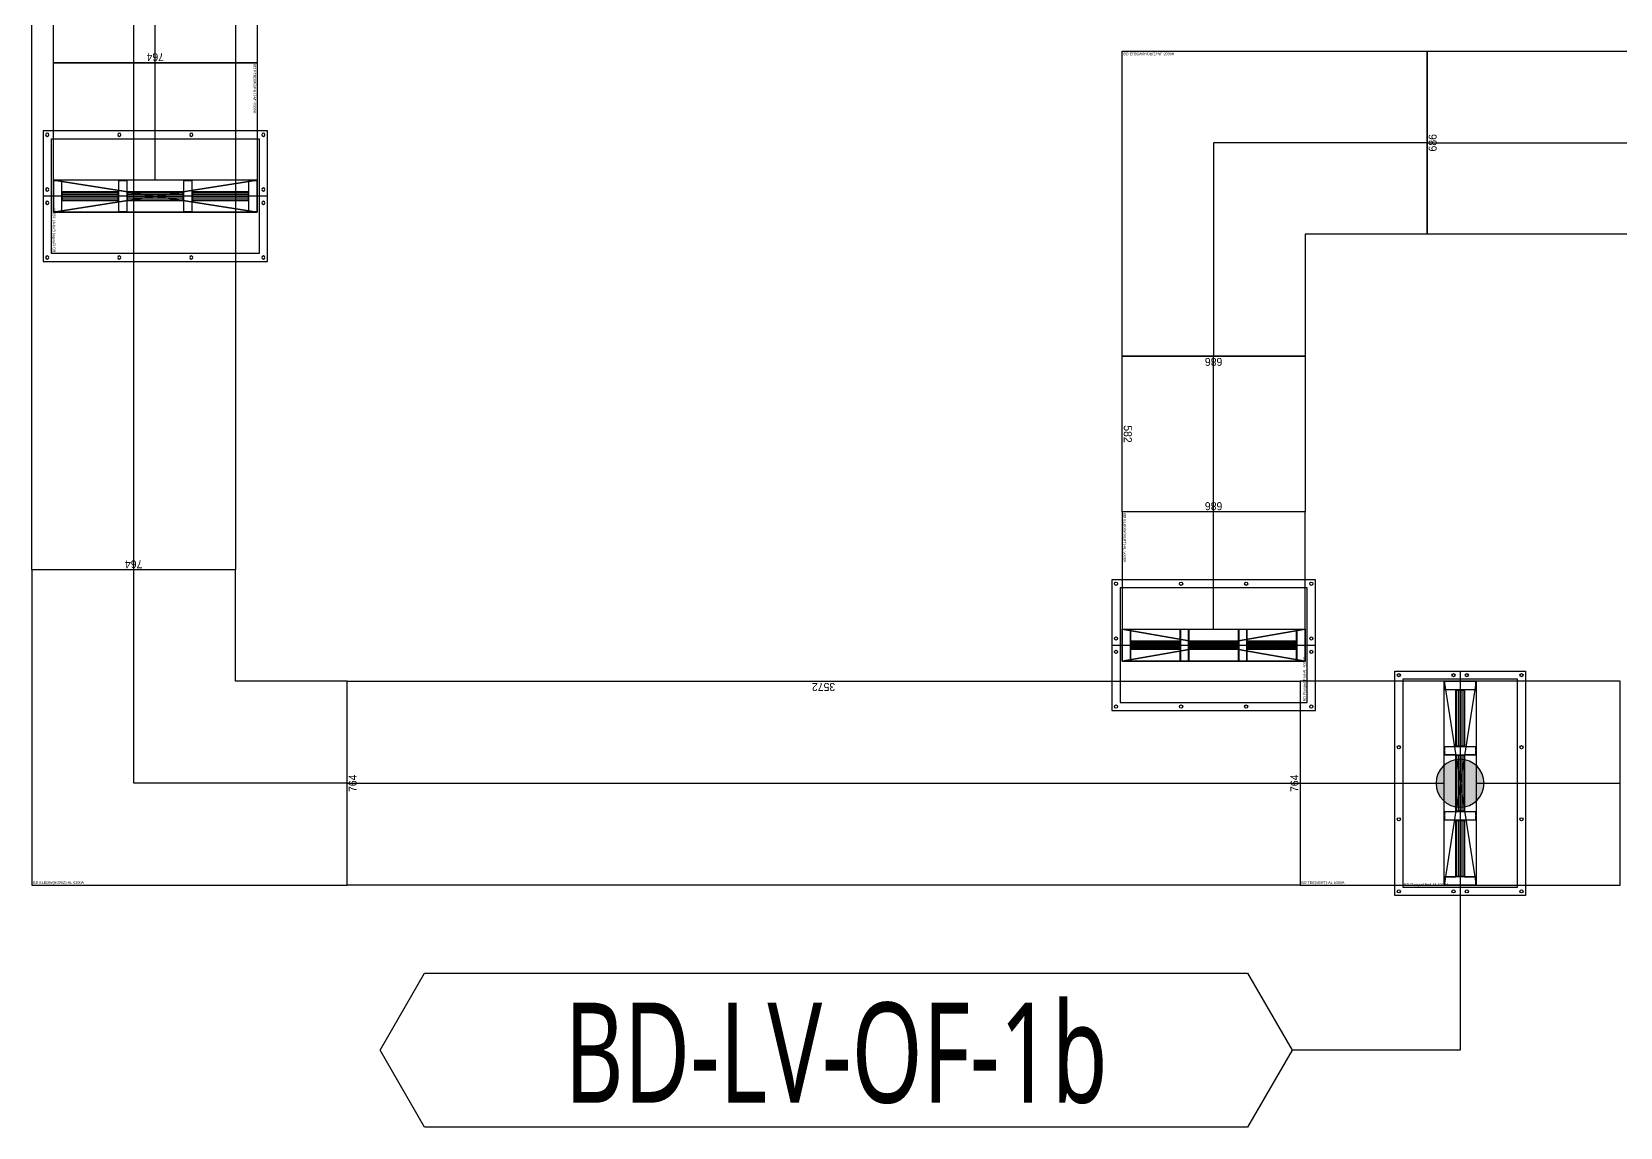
# Model space of a CAD drawing. Header units: millimetres. Extents: x 84228 to 374549, y -351975 to 847575.
# Drawn here: x 285742 to 291696, y -318539 to -314434 of the extents above; entities that cross this region are included whole.
import ezdxf
from ezdxf.enums import TextEntityAlignment as Align

# ---------------------------------------------------------------- set-up
doc = ezdxf.new("R2010")
doc.units = ezdxf.units.MM
doc.header["$LTSCALE"] = 150
doc.layers.get('Defpoints').update_dxf_attribs({"color": 150})
for name, color, linetype in [('-----27 Bus Duct_LV_380-220V', 200, 'Continuous'), ('-----27 Bus Duct_LV_380-220V_LOAD BANK', 7, 'Continuous'), ('-----27 Bus Duct_LV_380-220V_UT', 41, 'Continuous'), ('-----99 Cable Schedule', 2, 'Continuous')]:
    doc.layers.add(name, color=color, linetype=linetype)
doc.styles.add('DH', font='malgun.ttf')
doc.styles.add('ELEC', font='Dotum.ttf')
doc.styles.get("Standard").update_dxf_attribs({"font": 'Dotum.ttf'})
doc.dimstyles.new('전기통신참고용-치수', dxfattribs={"dimscale": 15, "dimtxt": 2, "dimasz": 0, "dimexe": 0, "dimexo": 0, "dimgap": 0.4, "dimtad": 4, "dimdec": 0, "dimzin": 0, "dimdsep": 46, "dimtxsty": 'Standard', "dimblk": 'NONE', "dimcen": 0, "dimse1": 1, "dimse2": 1, "dimsd1": 1, "dimsd2": 1, "dimclrd": 8, "dimclre": 8, "dimclrt": 8, "dimadec": 0, "dimazin": 0, "dimtfac": 1, "dimtdec": 0, "dimtix": 1, "dimtmove": 2, "dimatfit": 0, "dimldrblk": 'NONE', "dimfxl": 2, "dimtolj": 1, "dimtzin": 0, "dimarcsym": 0})

# ---------------------------------------------------------------- blocks, each defined once
blk = doc.blocks.new('*U5')
at = {"color": 0}
blk.add_line((0, 420.5), (0, -420.5), dxfattribs=at)
at = {"color": 1}
for p, q in [((60, 382), (-60, -382)), ((-60, 382), (60, -382))]:
    blk.add_line(p, q, dxfattribs=at)
at = {"color": 0}
for points in [[(245, -420.5), (-245, -420.5), (-245, 420.5), (245, 420.5)], [(-215, -389.5), (215, -389.5), (215, 389.5), (-215, 389.5)]]:
    blk.add_lwpolyline(points, close=True, dxfattribs=at)
at = {"color": 1}
blk.add_lwpolyline([(60, -382), (-60, -382), (-60, 382), (60, 382)], close=True, dxfattribs=at)
for points in [[(-60, 136, -0.4142136), (-58, 138), (-17.2, 138, 0.4142136), (-16.2, 139), (-16.2, 349, 0.4142136), (-17.2, 350), (-58, 350, -0.4142136), (-60, 352), (-60, 382, -0.4142136), (-59, 381), (-59, 352, 0.4142136), (-58, 351), (58, 351, 0.4142136), (59, 352), (59, 381, -0.4142136), (60, 382), (60, 352, -0.4142136), (58, 350), (17.2, 350, 0.4142136), (16.2, 349), (16.2, 139, 0.4142136), (17.2, 138), (58, 138, -0.4142136), (60, 136), (60, 124, -0.4142136), (59, 125), (59, 136, 0.4142136), (58, 137), (-58, 137, 0.4142136), (-59, 136), (-59, 125, -0.4142136), (-60, 124), (-60, 124), (-60, 124), (-60, 124)], [(-15.2, 139), (-15.2, 349, -0.4142136), (-14.2, 350), (14.2, 350, -0.4142136), (15.2, 349), (15.2, 139, -0.4142136), (14.2, 138), (-14.2, 138, -0.4142136)], [(-14.2, 140), (-14.2, 348, -0.4142136), (-13.2, 349), (-8.85, 349, -0.4142136), (-7.85, 348), (-7.85, 140, -0.4142136), (-8.85, 139), (-13.2, 139, -0.4142136)], [(-6.85, 140), (-6.85, 348, -0.4142136), (-5.85, 349), (-1.5, 349, -0.4142136), (-0.5, 348), (-0.5, 140, -0.4142136), (-1.5, 139), (-5.85, 139, -0.4142136)], [(0.5, 140), (0.5, 348, -0.4142136), (1.5, 349), (5.85, 349, -0.4142136), (6.85, 348), (6.85, 140, -0.4142136), (5.85, 139), (1.5, 139, -0.4142136)], [(7.85, 140), (7.85, 348, -0.4142136), (8.85, 349), (13.2, 349, -0.4142136), (14.2, 348), (14.2, 140, -0.4142136), (13.2, 139), (8.85, 139, -0.4142136)], [(-60, -108, -0.4142136), (-58, -106), (-17.2, -106, 0.4142136), (-16.2, -105), (-16.2, 105, 0.4142136), (-17.2, 106), (-58, 106, -0.4142136), (-60, 108), (-60, 122, -0.4142136), (-59, 121), (-59, 108, 0.4142136), (-58, 107), (58, 107, 0.4142136), (59, 108), (59, 121, -0.4142136), (60, 122), (60, 108, -0.4142136), (58, 106), (17.2, 106, 0.4142136), (16.2, 105), (16.2, -105, 0.4142136), (17.2, -106), (58, -106, -0.4142136), (60, -108), (60, -121, -0.4142136), (59, -120), (59, -108, 0.4142136), (58, -107), (-58, -107, 0.4142136), (-59, -108), (-59, -120, -0.4142136), (-60, -121), (-60, -121), (-60, -121), (-60, -121)], [(-15.2, -105), (-15.2, 105, -0.4142136), (-14.2, 106), (14.2, 106, -0.4142136), (15.2, 105), (15.2, -105, -0.4142136), (14.2, -106), (-14.2, -106, -0.4142136)], [(-14.2, -104), (-14.2, 104, -0.4142136), (-13.2, 105), (-8.85, 105, -0.4142136), (-7.85, 104), (-7.85, -104, -0.4142136), (-8.85, -105), (-13.2, -105, -0.4142136)], [(-6.85, -104), (-6.85, 104, -0.4142136), (-5.85, 105), (-1.5, 105, -0.4142136), (-0.5, 104), (-0.5, -104, -0.4142136), (-1.5, -105), (-5.85, -105, -0.4142136)], [(0.5, -104), (0.5, 104, -0.4142136), (1.5, 105), (5.85, 105, -0.4142136), (6.85, 104), (6.85, -104, -0.4142136), (5.85, -105), (1.5, -105, -0.4142136)], [(7.85, -104), (7.85, 104, -0.4142136), (8.85, 105), (13.2, 105, -0.4142136), (14.2, 104), (14.2, -104, -0.4142136), (13.2, -105), (8.85, -105, -0.4142136)], [(-60, -352, -0.4142136), (-58, -350), (-17.2, -350, 0.4142136), (-16.2, -349), (-16.2, -139, 0.4142136), (-17.2, -138), (-58, -138, -0.4142136), (-60, -136), (-60, -123, -0.4142136), (-59, -124), (-59, -136, 0.4142136), (-58, -137), (58, -137, 0.4142136), (59, -136), (59, -124, -0.4142136), (60, -123), (60, -136, -0.4142136), (58, -138), (17.2, -138, 0.4142136), (16.2, -139), (16.2, -349, 0.4142136), (17.2, -350), (58, -350, -0.4142136), (60, -352), (60, -382, -0.4142136), (59, -381), (59, -352, 0.4142136), (58, -351), (-58, -351, 0.4142136), (-59, -352), (-59, -381, -0.4142136), (-60, -382), (-60, -382), (-60, -382), (-60, -382)], [(-15.2, -349), (-15.2, -139, -0.4142136), (-14.2, -138), (14.2, -138, -0.4142136), (15.2, -139), (15.2, -349, -0.4142136), (14.2, -350), (-14.2, -350, -0.4142136)], [(-14.2, -348), (-14.2, -140, -0.4142136), (-13.2, -139), (-8.85, -139, -0.4142136), (-7.85, -140), (-7.85, -348, -0.4142136), (-8.85, -349), (-13.2, -349, -0.4142136)], [(-6.85, -348), (-6.85, -140, -0.4142136), (-5.85, -139), (-1.5, -139, -0.4142136), (-0.5, -140), (-0.5, -348, -0.4142136), (-1.5, -349), (-5.85, -349, -0.4142136)], [(0.5, -348), (0.5, -140, -0.4142136), (1.5, -139), (5.85, -139, -0.4142136), (6.85, -140), (6.85, -348, -0.4142136), (5.85, -349), (1.5, -349, -0.4142136)], [(7.85, -348), (7.85, -140, -0.4142136), (8.85, -139), (13.2, -139, -0.4142136), (14.2, -140), (14.2, -348, -0.4142136), (13.2, -349), (8.85, -349, -0.4142136)]]:
    blk.add_lwpolyline(points, format="xyb", close=True, dxfattribs=at)
at = {"color": 0}
for centre in [(-230, 405), (-25, 405), (25, 405), (230, 405), (-230, 135), (230, 135), (-230, -135), (230, -135), (-230, -405), (-25, -405), (25, -405), (230, -405)]:
    blk.add_circle(centre, 6, dxfattribs=at)
at = {"color": 0, "style": 'ELEC'}
blk.add_text('BD Flanged End-AL 6300A', height=10, dxfattribs=at).set_placement((-210, -379.5), align=Align.MIDDLE_LEFT)
blk = doc.blocks.new('*D482')
at = {"layer": 'Defpoints', "color": 0, "transparency": 16777216}
for p in [(0, 12840.2), (764, 12840.2), (764, 12840.2)]:
    blk.add_point(p, dxfattribs=at)
at = {"color": 0, "transparency": 16777216, "insert": (382, 12819.2), "char_height": 30, "attachment_point": 5}
blk.add_mtext('\\A1;{\\C0;764}', dxfattribs=at)
blk = doc.blocks.new('_None')
blk = doc.blocks.new('*D483')
at = {"layer": 'Defpoints', "color": 0, "transparency": 16777216}
for p in [(764, 12840.2), (764, 12840.2), (764, 9540.2)]:
    blk.add_point(p, dxfattribs=at)
at = {"color": 0, "transparency": 16777216, "insert": (743, 11190.2), "char_height": 30, "attachment_point": 5, "rotation": 90}
blk.add_mtext('\\A1;{\\C0;3300}', dxfattribs=at)
blk = doc.blocks.new('*D484')
at = {"layer": 'Defpoints', "color": 0, "transparency": 16777216}
for p in [(0, 9540.2), (764, 9540.2), (764, 9540.2)]:
    blk.add_point(p, dxfattribs=at)
at = {"color": 0, "transparency": 16777216, "insert": (382, 9561.3), "char_height": 30, "attachment_point": 5}
blk.add_mtext('\\A1;{\\C0;764}', dxfattribs=at)
blk = doc.blocks.new('*U7')
at = {"color": 1}
for p, q in [((340, 382), (220, -382)), ((220, 382), (340, -382))]:
    blk.add_line(p, q, dxfattribs=at)
at = {"color": 0}
blk.add_lwpolyline([(-220, -382), (220, -382), (220, 382), (-220, 382)], close=True, dxfattribs=at)
blk.add_lwpolyline([(220, -382), (340, -382), (340, 382), (220, 382)], dxfattribs=at)
at = {"color": 1}
for points in [[(220, 136, -0.4142136), (222, 138), (262.8, 138, 0.4142136), (263.8, 139), (263.8, 349, 0.4142136), (262.8, 350), (222, 350, -0.4142136), (220, 352), (220, 382, -0.4142136), (221, 381), (221, 352, 0.4142136), (222, 351), (338, 351, 0.4142136), (339, 352), (339, 381, -0.4142136), (340, 382), (340, 352, -0.4142136), (338, 350), (297.2, 350, 0.4142136), (296.2, 349), (296.2, 139, 0.4142136), (297.2, 138), (338, 138, -0.4142136), (340, 136), (340, 124, -0.4142136), (339, 125), (339, 136, 0.4142136), (338, 137), (222, 137, 0.4142136), (221, 136), (221, 125, -0.4142136), (220, 124), (220, 124), (220, 124), (220, 124)], [(264.8, 139), (264.8, 349, -0.4142136), (265.8, 350), (294.2, 350, -0.4142136), (295.2, 349), (295.2, 139, -0.4142136), (294.2, 138), (265.8, 138, -0.4142136)], [(265.8, 140), (265.8, 348, -0.4142136), (266.8, 349), (271.15, 349, -0.4142136), (272.15, 348), (272.15, 140, -0.4142136), (271.15, 139), (266.8, 139, -0.4142136)], [(273.15, 140), (273.15, 348, -0.4142136), (274.15, 349), (278.5, 349, -0.4142136), (279.5, 348), (279.5, 140, -0.4142136), (278.5, 139), (274.15, 139, -0.4142136)], [(280.5, 140), (280.5, 348, -0.4142136), (281.5, 349), (285.85, 349, -0.4142136), (286.85, 348), (286.85, 140, -0.4142136), (285.85, 139), (281.5, 139, -0.4142136)], [(287.85, 140), (287.85, 348, -0.4142136), (288.85, 349), (293.2, 349, -0.4142136), (294.2, 348), (294.2, 140, -0.4142136), (293.2, 139), (288.85, 139, -0.4142136)], [(220, -108, -0.4142136), (222, -106), (262.8, -106, 0.4142136), (263.8, -105), (263.8, 105, 0.4142136), (262.8, 106), (222, 106, -0.4142136), (220, 108), (220, 122, -0.4142136), (221, 121), (221, 108, 0.4142136), (222, 107), (338, 107, 0.4142136), (339, 108), (339, 121, -0.4142136), (340, 122), (340, 108, -0.4142136), (338, 106), (297.2, 106, 0.4142136), (296.2, 105), (296.2, -105, 0.4142136), (297.2, -106), (338, -106, -0.4142136), (340, -108), (340, -121, -0.4142136), (339, -120), (339, -108, 0.4142136), (338, -107), (222, -107, 0.4142136), (221, -108), (221, -120, -0.4142136), (220, -121), (220, -121), (220, -121), (220, -121)], [(264.8, -105), (264.8, 105, -0.4142136), (265.8, 106), (294.2, 106, -0.4142136), (295.2, 105), (295.2, -105, -0.4142136), (294.2, -106), (265.8, -106, -0.4142136)], [(265.8, -104), (265.8, 104, -0.4142136), (266.8, 105), (271.15, 105, -0.4142136), (272.15, 104), (272.15, -104, -0.4142136), (271.15, -105), (266.8, -105, -0.4142136)], [(273.15, -104), (273.15, 104, -0.4142136), (274.15, 105), (278.5, 105, -0.4142136), (279.5, 104), (279.5, -104, -0.4142136), (278.5, -105), (274.15, -105, -0.4142136)], [(280.5, -104), (280.5, 104, -0.4142136), (281.5, 105), (285.85, 105, -0.4142136), (286.85, 104), (286.85, -104, -0.4142136), (285.85, -105), (281.5, -105, -0.4142136)], [(287.85, -104), (287.85, 104, -0.4142136), (288.85, 105), (293.2, 105, -0.4142136), (294.2, 104), (294.2, -104, -0.4142136), (293.2, -105), (288.85, -105, -0.4142136)], [(220, -352, -0.4142136), (222, -350), (262.8, -350, 0.4142136), (263.8, -349), (263.8, -139, 0.4142136), (262.8, -138), (222, -138, -0.4142136), (220, -136), (220, -123, -0.4142136), (221, -124), (221, -136, 0.4142136), (222, -137), (338, -137, 0.4142136), (339, -136), (339, -124, -0.4142136), (340, -123), (340, -136, -0.4142136), (338, -138), (297.2, -138, 0.4142136), (296.2, -139), (296.2, -349, 0.4142136), (297.2, -350), (338, -350, -0.4142136), (340, -352), (340, -382, -0.4142136), (339, -381), (339, -352, 0.4142136), (338, -351), (222, -351, 0.4142136), (221, -352), (221, -381, -0.4142136), (220, -382), (220, -382), (220, -382), (220, -382)], [(264.8, -349), (264.8, -139, -0.4142136), (265.8, -138), (294.2, -138, -0.4142136), (295.2, -139), (295.2, -349, -0.4142136), (294.2, -350), (265.8, -350, -0.4142136)], [(265.8, -348), (265.8, -140, -0.4142136), (266.8, -139), (271.15, -139, -0.4142136), (272.15, -140), (272.15, -348, -0.4142136), (271.15, -349), (266.8, -349, -0.4142136)], [(273.15, -348), (273.15, -140, -0.4142136), (274.15, -139), (278.5, -139, -0.4142136), (279.5, -140), (279.5, -348, -0.4142136), (278.5, -349), (274.15, -349, -0.4142136)], [(280.5, -348), (280.5, -140, -0.4142136), (281.5, -139), (285.85, -139, -0.4142136), (286.85, -140), (286.85, -348, -0.4142136), (285.85, -349), (281.5, -349, -0.4142136)], [(287.85, -348), (287.85, -140, -0.4142136), (288.85, -139), (293.2, -139, -0.4142136), (294.2, -140), (294.2, -348, -0.4142136), (293.2, -349), (288.85, -349, -0.4142136)]]:
    blk.add_lwpolyline(points, format="xyb", close=True, dxfattribs=at)
blk.add_lwpolyline([(220, 0), (-220, 0)], dxfattribs=at)
at = {"color": 0, "style": 'ELEC'}
blk.add_text('BD ELBOW(VERT)-AL 6300A', height=10, dxfattribs=at).set_placement((-215, -372), align=Align.MIDDLE_LEFT)
blk = doc.blocks.new('*U79')
at = {"color": 0}
blk.add_line((0, 381.5), (0, -381.5), dxfattribs=at)
at = {"color": 1}
for p, q in [((60, 343), (-60, -343)), ((-60, 343), (60, -343))]:
    blk.add_line(p, q, dxfattribs=at)
at = {"color": 0}
for points in [[(-245, -381.5), (245, -381.5), (245, 381.5), (-245, 381.5)], [(-215, -350.5), (215, -350.5), (215, 350.5), (-215, 350.5)]]:
    blk.add_lwpolyline(points, close=True, dxfattribs=at)
at = {"color": 1}
blk.add_lwpolyline([(60, -343), (-60, -343), (-60, 343), (60, 343)], close=True, dxfattribs=at)
for points in [[(-60, 123, -0.4142136), (-58, 125), (-17.2, 125, 0.4142136), (-16.2, 126), (-16.2, 310, 0.4142136), (-17.2, 311), (-58, 311, -0.4142136), (-60, 313), (-60, 343, -0.4142136), (-59, 342), (-59, 313, 0.4142136), (-58, 312), (58, 312, 0.4142136), (59, 313), (59, 342, -0.4142136), (60, 343), (60, 313, -0.4142136), (58, 311), (17.2, 311, 0.4142136), (16.2, 310), (16.2, 126, 0.4142136), (17.2, 125), (58, 125, -0.4142136), (60, 123), (60, 111, -0.4142136), (59, 112), (59, 123, 0.4142136), (58, 124), (-58, 124, 0.4142136), (-59, 123), (-59, 112, -0.4142136), (-60, 111), (-60, 111), (-60, 111), (-60, 111)], [(-15.2, 126), (-15.2, 310, -0.4142136), (-14.2, 311), (14.2, 311, -0.4142136), (15.2, 310), (15.2, 126, -0.4142136), (14.2, 125), (-14.2, 125, -0.4142136)], [(-14.2, 127), (-14.2, 309, -0.4142136), (-13.2, 310), (-8.85, 310, -0.4142136), (-7.85, 309), (-7.85, 127, -0.4142136), (-8.85, 126), (-13.2, 126, -0.4142136)], [(-6.85, 127), (-6.85, 309, -0.4142136), (-5.85, 310), (-1.5, 310, -0.4142136), (-0.5, 309), (-0.5, 127, -0.4142136), (-1.5, 126), (-5.85, 126, -0.4142136)], [(0.5, 127), (0.5, 309, -0.4142136), (1.5, 310), (5.85, 310, -0.4142136), (6.85, 309), (6.85, 127, -0.4142136), (5.85, 126), (1.5, 126, -0.4142136)], [(7.85, 127), (7.85, 309, -0.4142136), (8.85, 310), (13.2, 310, -0.4142136), (14.2, 309), (14.2, 127, -0.4142136), (13.2, 126), (8.85, 126, -0.4142136)], [(-60, -95, -0.4142136), (-58, -93), (-17.2, -93, 0.4142136), (-16.2, -92), (-16.2, 92, 0.4142136), (-17.2, 93), (-58, 93, -0.4142136), (-60, 95), (-60, 109, -0.4142136), (-59, 108), (-59, 95, 0.4142136), (-58, 94), (58, 94, 0.4142136), (59, 95), (59, 108, -0.4142136), (60, 109), (60, 95, -0.4142136), (58, 93), (17.2, 93, 0.4142136), (16.2, 92), (16.2, -92, 0.4142136), (17.2, -93), (58, -93, -0.4142136), (60, -95), (60, -108, -0.4142136), (59, -107), (59, -95, 0.4142136), (58, -94), (-58, -94, 0.4142136), (-59, -95), (-59, -107, -0.4142136), (-60, -108), (-60, -108), (-60, -108), (-60, -108)], [(-15.2, -92), (-15.2, 92, -0.4142136), (-14.2, 93), (14.2, 93, -0.4142136), (15.2, 92), (15.2, -92, -0.4142136), (14.2, -93), (-14.2, -93, -0.4142136)], [(-14.2, -91), (-14.2, 91, -0.4142136), (-13.2, 92), (-8.85, 92, -0.4142136), (-7.85, 91), (-7.85, -91, -0.4142136), (-8.85, -92), (-13.2, -92, -0.4142136)], [(-6.85, -91), (-6.85, 91, -0.4142136), (-5.85, 92), (-1.5, 92, -0.4142136), (-0.5, 91), (-0.5, -91, -0.4142136), (-1.5, -92), (-5.85, -92, -0.4142136)], [(0.5, -91), (0.5, 91, -0.4142136), (1.5, 92), (5.85, 92, -0.4142136), (6.85, 91), (6.85, -91, -0.4142136), (5.85, -92), (1.5, -92, -0.4142136)], [(7.85, -91), (7.85, 91, -0.4142136), (8.85, 92), (13.2, 92, -0.4142136), (14.2, 91), (14.2, -91, -0.4142136), (13.2, -92), (8.85, -92, -0.4142136)], [(-60, -313, -0.4142136), (-58, -311), (-17.2, -311, 0.4142136), (-16.2, -310), (-16.2, -126, 0.4142136), (-17.2, -125), (-58, -125, -0.4142136), (-60, -123), (-60, -110, -0.4142136), (-59, -111), (-59, -123, 0.4142136), (-58, -124), (58, -124, 0.4142136), (59, -123), (59, -111, -0.4142136), (60, -110), (60, -123, -0.4142136), (58, -125), (17.2, -125, 0.4142136), (16.2, -126), (16.2, -310, 0.4142136), (17.2, -311), (58, -311, -0.4142136), (60, -313), (60, -343, -0.4142136), (59, -342), (59, -313, 0.4142136), (58, -312), (-58, -312, 0.4142136), (-59, -313), (-59, -342, -0.4142136), (-60, -343), (-60, -343), (-60, -343), (-60, -343)], [(-15.2, -310), (-15.2, -126, -0.4142136), (-14.2, -125), (14.2, -125, -0.4142136), (15.2, -126), (15.2, -310, -0.4142136), (14.2, -311), (-14.2, -311, -0.4142136)], [(-14.2, -309), (-14.2, -127, -0.4142136), (-13.2, -126), (-8.85, -126, -0.4142136), (-7.85, -127), (-7.85, -309, -0.4142136), (-8.85, -310), (-13.2, -310, -0.4142136)], [(-6.85, -309), (-6.85, -127, -0.4142136), (-5.85, -126), (-1.5, -126, -0.4142136), (-0.5, -127), (-0.5, -309, -0.4142136), (-1.5, -310), (-5.85, -310, -0.4142136)], [(0.5, -309), (0.5, -127, -0.4142136), (1.5, -126), (5.85, -126, -0.4142136), (6.85, -127), (6.85, -309, -0.4142136), (5.85, -310), (1.5, -310, -0.4142136)], [(7.85, -309), (7.85, -127, -0.4142136), (8.85, -126), (13.2, -126, -0.4142136), (14.2, -127), (14.2, -309, -0.4142136), (13.2, -310), (8.85, -310, -0.4142136)]]:
    blk.add_lwpolyline(points, format="xyb", close=True, dxfattribs=at)
at = {"color": 0}
for centre in [(-230, 366), (-25, 366), (25, 366), (230, 366), (-230, 122), (230, 122), (-230, -122), (230, -122), (-230, -366), (-25, -366), (25, -366), (230, -366)]:
    blk.add_circle(centre, 6, dxfattribs=at)
at = {"color": 0, "style": 'ELEC'}
blk.add_text('BD Flanged End-AL 5000A', height=10, dxfattribs=at).set_placement((-210, -340.5), align=Align.MIDDLE_LEFT)
blk = doc.blocks.new('*U69')
at = {"color": 1}
for p, q in [((340, 343), (220, -343)), ((220, 343), (340, -343))]:
    blk.add_line(p, q, dxfattribs=at)
at = {"color": 0}
blk.add_lwpolyline([(-220, -343), (220, -343), (220, 343), (-220, 343)], close=True, dxfattribs=at)
blk.add_lwpolyline([(220, -343), (340, -343), (340, 343), (220, 343)], dxfattribs=at)
at = {"color": 1}
for points in [[(220, 123, -0.4142136), (222, 125), (262.8, 125, 0.4142136), (263.8, 126), (263.8, 310, 0.4142136), (262.8, 311), (222, 311, -0.4142136), (220, 313), (220, 343, -0.4142136), (221, 342), (221, 313, 0.4142136), (222, 312), (338, 312, 0.4142136), (339, 313), (339, 342, -0.4142136), (340, 343), (340, 313, -0.4142136), (338, 311), (297.2, 311, 0.4142136), (296.2, 310), (296.2, 126, 0.4142136), (297.2, 125), (338, 125, -0.4142136), (340, 123), (340, 111, -0.4142136), (339, 112), (339, 123, 0.4142136), (338, 124), (222, 124, 0.4142136), (221, 123), (221, 112, -0.4142136), (220, 111), (220, 111), (220, 111), (220, 111)], [(264.8, 126), (264.8, 310, -0.4142136), (265.8, 311), (294.2, 311, -0.4142136), (295.2, 310), (295.2, 126, -0.4142136), (294.2, 125), (265.8, 125, -0.4142136)], [(265.8, 127), (265.8, 309, -0.4142136), (266.8, 310), (271.15, 310, -0.4142136), (272.15, 309), (272.15, 127, -0.4142136), (271.15, 126), (266.8, 126, -0.4142136)], [(273.15, 127), (273.15, 309, -0.4142136), (274.15, 310), (278.5, 310, -0.4142136), (279.5, 309), (279.5, 127, -0.4142136), (278.5, 126), (274.15, 126, -0.4142136)], [(280.5, 127), (280.5, 309, -0.4142136), (281.5, 310), (285.85, 310, -0.4142136), (286.85, 309), (286.85, 127, -0.4142136), (285.85, 126), (281.5, 126, -0.4142136)], [(287.85, 127), (287.85, 309, -0.4142136), (288.85, 310), (293.2, 310, -0.4142136), (294.2, 309), (294.2, 127, -0.4142136), (293.2, 126), (288.85, 126, -0.4142136)], [(220, -95, -0.4142136), (222, -93), (262.8, -93, 0.4142136), (263.8, -92), (263.8, 92, 0.4142136), (262.8, 93), (222, 93, -0.4142136), (220, 95), (220, 109, -0.4142136), (221, 108), (221, 95, 0.4142136), (222, 94), (338, 94, 0.4142136), (339, 95), (339, 108, -0.4142136), (340, 109), (340, 95, -0.4142136), (338, 93), (297.2, 93, 0.4142136), (296.2, 92), (296.2, -92, 0.4142136), (297.2, -93), (338, -93, -0.4142136), (340, -95), (340, -108, -0.4142136), (339, -107), (339, -95, 0.4142136), (338, -94), (222, -94, 0.4142136), (221, -95), (221, -107, -0.4142136), (220, -108), (220, -108), (220, -108), (220, -108)], [(264.8, -92), (264.8, 92, -0.4142136), (265.8, 93), (294.2, 93, -0.4142136), (295.2, 92), (295.2, -92, -0.4142136), (294.2, -93), (265.8, -93, -0.4142136)], [(265.8, -91), (265.8, 91, -0.4142136), (266.8, 92), (271.15, 92, -0.4142136), (272.15, 91), (272.15, -91, -0.4142136), (271.15, -92), (266.8, -92, -0.4142136)], [(273.15, -91), (273.15, 91, -0.4142136), (274.15, 92), (278.5, 92, -0.4142136), (279.5, 91), (279.5, -91, -0.4142136), (278.5, -92), (274.15, -92, -0.4142136)], [(280.5, -91), (280.5, 91, -0.4142136), (281.5, 92), (285.85, 92, -0.4142136), (286.85, 91), (286.85, -91, -0.4142136), (285.85, -92), (281.5, -92, -0.4142136)], [(287.85, -91), (287.85, 91, -0.4142136), (288.85, 92), (293.2, 92, -0.4142136), (294.2, 91), (294.2, -91, -0.4142136), (293.2, -92), (288.85, -92, -0.4142136)], [(220, -313, -0.4142136), (222, -311), (262.8, -311, 0.4142136), (263.8, -310), (263.8, -126, 0.4142136), (262.8, -125), (222, -125, -0.4142136), (220, -123), (220, -110, -0.4142136), (221, -111), (221, -123, 0.4142136), (222, -124), (338, -124, 0.4142136), (339, -123), (339, -111, -0.4142136), (340, -110), (340, -123, -0.4142136), (338, -125), (297.2, -125, 0.4142136), (296.2, -126), (296.2, -310, 0.4142136), (297.2, -311), (338, -311, -0.4142136), (340, -313), (340, -343, -0.4142136), (339, -342), (339, -313, 0.4142136), (338, -312), (222, -312, 0.4142136), (221, -313), (221, -342, -0.4142136), (220, -343), (220, -343), (220, -343), (220, -343)], [(264.8, -310), (264.8, -126, -0.4142136), (265.8, -125), (294.2, -125, -0.4142136), (295.2, -126), (295.2, -310, -0.4142136), (294.2, -311), (265.8, -311, -0.4142136)], [(265.8, -309), (265.8, -127, -0.4142136), (266.8, -126), (271.15, -126, -0.4142136), (272.15, -127), (272.15, -309, -0.4142136), (271.15, -310), (266.8, -310, -0.4142136)], [(273.15, -309), (273.15, -127, -0.4142136), (274.15, -126), (278.5, -126, -0.4142136), (279.5, -127), (279.5, -309, -0.4142136), (278.5, -310), (274.15, -310, -0.4142136)], [(280.5, -309), (280.5, -127, -0.4142136), (281.5, -126), (285.85, -126, -0.4142136), (286.85, -127), (286.85, -309, -0.4142136), (285.85, -310), (281.5, -310, -0.4142136)], [(287.85, -309), (287.85, -127, -0.4142136), (288.85, -126), (293.2, -126, -0.4142136), (294.2, -127), (294.2, -309, -0.4142136), (293.2, -310), (288.85, -310, -0.4142136)]]:
    blk.add_lwpolyline(points, format="xyb", close=True, dxfattribs=at)
blk.add_lwpolyline([(220, 0), (-220, 0)], dxfattribs=at)
at = {"color": 0, "style": 'ELEC'}
blk.add_text('BD ELBOW(VERT)-AL 5000A', height=10, dxfattribs=at).set_placement((-215, -333), align=Align.MIDDLE_LEFT)
blk = doc.blocks.new('*D526')
at = {"layer": 'Defpoints', "color": 0, "transparency": 16777216}
for p in [(0, 2274.2), (686, 2274.2), (686, 2274.2)]:
    blk.add_point(p, dxfattribs=at)
at = {"color": 0, "transparency": 16777216, "insert": (343, 2253.2), "char_height": 30, "attachment_point": 5}
blk.add_mtext('\\A1;{\\C0;686}', dxfattribs=at)
blk = doc.blocks.new('*D527')
at = {"layer": 'Defpoints', "color": 0, "transparency": 16777216}
for p in [(686, 2274.2), (686, 2274.2), (686, -2422.3)]:
    blk.add_point(p, dxfattribs=at)
at = {"color": 0, "transparency": 16777216, "insert": (665, -74), "char_height": 30, "attachment_point": 5, "rotation": 90}
blk.add_mtext('\\A1;{\\C0;4697}', dxfattribs=at)
blk = doc.blocks.new('*D528')
at = {"layer": 'Defpoints', "color": 0, "transparency": 16777216}
for p in [(0, -2422.3), (686, -2422.3), (686, -2422.3)]:
    blk.add_point(p, dxfattribs=at)
at = {"color": 0, "transparency": 16777216, "insert": (343, -2401.3), "char_height": 30, "attachment_point": 5}
blk.add_mtext('\\A1;{\\C0;686}', dxfattribs=at)
blk = doc.blocks.new('*U74')
at = {"color": 0}
blk.add_lwpolyline([(-343, -343), (800, -343), (800, 343), (343, 343), (343, 800), (-343, 800)], close=True, dxfattribs=at)
at = {"color": 1}
blk.add_lwpolyline([(800, 0), (0, 0), (0, 800)], dxfattribs=at)
at = {"color": 0, "style": 'ELEC'}
blk.add_text('BD ELBOW(HORIZ)-AL 5000A', height=10, dxfattribs=at).set_placement((-338, -333), align=Align.MIDDLE_LEFT)
blk = doc.blocks.new('*D530')
at = {"layer": 'Defpoints', "color": 0, "transparency": 16777216}
for p in [(0, -1839.8), (686, -1839.8), (686, -1839.8)]:
    blk.add_point(p, dxfattribs=at)
at = {"color": 0, "transparency": 16777216, "insert": (343, -1860.8), "char_height": 30, "attachment_point": 5}
blk.add_mtext('\\A1;{\\C0;686}', dxfattribs=at)
blk = doc.blocks.new('*D531')
at = {"layer": 'Defpoints', "color": 0, "transparency": 16777216}
for p in [(686, -1839.8), (686, -1839.8), (686, -2422.3)]:
    blk.add_point(p, dxfattribs=at)
at = {"color": 0, "transparency": 16777216, "insert": (665, -2131.1), "char_height": 30, "attachment_point": 5, "rotation": 90}
blk.add_mtext('\\A1;{\\C0;582}', dxfattribs=at)
blk = doc.blocks.new('*D532')
at = {"layer": 'Defpoints', "color": 0, "transparency": 16777216}
for p in [(0, -2422.3), (686, -2422.3), (686, -2422.3)]:
    blk.add_point(p, dxfattribs=at)
at = {"color": 0, "transparency": 16777216, "insert": (343, -2401.3), "char_height": 30, "attachment_point": 5}
blk.add_mtext('\\A1;{\\C0;686}', dxfattribs=at)
blk = doc.blocks.new('*D631')
at = {"layer": 'Defpoints', "color": 0, "transparency": 16777216}
for p in [(764, 26298.9), (764, 26298.9), (764, 2845)]:
    blk.add_point(p, dxfattribs=at)
at = {"color": 0, "transparency": 16777216, "insert": (743, 14572), "char_height": 30, "attachment_point": 5, "rotation": 90}
blk.add_mtext('\\A1;{\\C0;23454}', dxfattribs=at)
blk = doc.blocks.new('*U114')
at = {"color": 1}
for p, q in [((390, 382), (270, -382)), ((270, 382), (390, -382)), ((-270, 0), (270, 0)), ((390, 0), (930, 0))]:
    blk.add_line(p, q, dxfattribs=at)
at = {"color": 0}
for points in [[(-270, -382), (270, -382), (270, 382), (-270, 382)], [(390, -382), (930, -382), (930, 382), (390, 382)]]:
    blk.add_lwpolyline(points, close=True, dxfattribs=at)
for points in [[(390, 382), (270, 382)], [(270, -382), (390, -382)]]:
    blk.add_lwpolyline(points, dxfattribs=at)
at = {"color": 1}
for points in [[(270, 136, -0.4142136), (272, 138), (312.8, 138, 0.4142136), (313.8, 139), (313.8, 349, 0.4142136), (312.8, 350), (272, 350, -0.4142136), (270, 352), (270, 382, -0.4142136), (271, 381), (271, 352, 0.4142136), (272, 351), (388, 351, 0.4142136), (389, 352), (389, 381, -0.4142136), (390, 382), (390, 352, -0.4142136), (388, 350), (347.2, 350, 0.4142136), (346.2, 349), (346.2, 139, 0.4142136), (347.2, 138), (388, 138, -0.4142136), (390, 136), (390, 124, -0.4142136), (389, 125), (389, 136, 0.4142136), (388, 137), (272, 137, 0.4142136), (271, 136), (271, 125, -0.4142136), (270, 124), (270, 124), (270, 124), (270, 124)], [(314.8, 139), (314.8, 349, -0.4142136), (315.8, 350), (344.2, 350, -0.4142136), (345.2, 349), (345.2, 139, -0.4142136), (344.2, 138), (315.8, 138, -0.4142136)], [(315.8, 140), (315.8, 348, -0.4142136), (316.8, 349), (321.15, 349, -0.4142136), (322.15, 348), (322.15, 140, -0.4142136), (321.15, 139), (316.8, 139, -0.4142136)], [(323.15, 140), (323.15, 348, -0.4142136), (324.15, 349), (328.5, 349, -0.4142136), (329.5, 348), (329.5, 140, -0.4142136), (328.5, 139), (324.15, 139, -0.4142136)], [(330.5, 140), (330.5, 348, -0.4142136), (331.5, 349), (335.85, 349, -0.4142136), (336.85, 348), (336.85, 140, -0.4142136), (335.85, 139), (331.5, 139, -0.4142136)], [(337.85, 140), (337.85, 348, -0.4142136), (338.85, 349), (343.2, 349, -0.4142136), (344.2, 348), (344.2, 140, -0.4142136), (343.2, 139), (338.85, 139, -0.4142136)], [(270, -108, -0.4142136), (272, -106), (312.8, -106, 0.4142136), (313.8, -105), (313.8, 105, 0.4142136), (312.8, 106), (272, 106, -0.4142136), (270, 108), (270, 122, -0.4142136), (271, 121), (271, 108, 0.4142136), (272, 107), (388, 107, 0.4142136), (389, 108), (389, 121, -0.4142136), (390, 122), (390, 108, -0.4142136), (388, 106), (347.2, 106, 0.4142136), (346.2, 105), (346.2, -105, 0.4142136), (347.2, -106), (388, -106, -0.4142136), (390, -108), (390, -121, -0.4142136), (389, -120), (389, -108, 0.4142136), (388, -107), (272, -107, 0.4142136), (271, -108), (271, -120, -0.4142136), (270, -121), (270, -121), (270, -121), (270, -121)], [(314.8, -105), (314.8, 105, -0.4142136), (315.8, 106), (344.2, 106, -0.4142136), (345.2, 105), (345.2, -105, -0.4142136), (344.2, -106), (315.8, -106, -0.4142136)], [(315.8, -104), (315.8, 104, -0.4142136), (316.8, 105), (321.15, 105, -0.4142136), (322.15, 104), (322.15, -104, -0.4142136), (321.15, -105), (316.8, -105, -0.4142136)], [(323.15, -104), (323.15, 104, -0.4142136), (324.15, 105), (328.5, 105, -0.4142136), (329.5, 104), (329.5, -104, -0.4142136), (328.5, -105), (324.15, -105, -0.4142136)], [(330.5, -104), (330.5, 104, -0.4142136), (331.5, 105), (335.85, 105, -0.4142136), (336.85, 104), (336.85, -104, -0.4142136), (335.85, -105), (331.5, -105, -0.4142136)], [(337.85, -104), (337.85, 104, -0.4142136), (338.85, 105), (343.2, 105, -0.4142136), (344.2, 104), (344.2, -104, -0.4142136), (343.2, -105), (338.85, -105, -0.4142136)], [(270, -352, -0.4142136), (272, -350), (312.8, -350, 0.4142136), (313.8, -349), (313.8, -139, 0.4142136), (312.8, -138), (272, -138, -0.4142136), (270, -136), (270, -123, -0.4142136), (271, -124), (271, -136, 0.4142136), (272, -137), (388, -137, 0.4142136), (389, -136), (389, -124, -0.4142136), (390, -123), (390, -136, -0.4142136), (388, -138), (347.2, -138, 0.4142136), (346.2, -139), (346.2, -349, 0.4142136), (347.2, -350), (388, -350, -0.4142136), (390, -352), (390, -382, -0.4142136), (389, -381), (389, -352, 0.4142136), (388, -351), (272, -351, 0.4142136), (271, -352), (271, -381, -0.4142136), (270, -382), (270, -382), (270, -382), (270, -382)], [(314.8, -349), (314.8, -139, -0.4142136), (315.8, -138), (344.2, -138, -0.4142136), (345.2, -139), (345.2, -349, -0.4142136), (344.2, -350), (315.8, -350, -0.4142136)], [(315.8, -348), (315.8, -140, -0.4142136), (316.8, -139), (321.15, -139, -0.4142136), (322.15, -140), (322.15, -348, -0.4142136), (321.15, -349), (316.8, -349, -0.4142136)], [(323.15, -348), (323.15, -140, -0.4142136), (324.15, -139), (328.5, -139, -0.4142136), (329.5, -140), (329.5, -348, -0.4142136), (328.5, -349), (324.15, -349, -0.4142136)], [(330.5, -348), (330.5, -140, -0.4142136), (331.5, -139), (335.85, -139, -0.4142136), (336.85, -140), (336.85, -348, -0.4142136), (335.85, -349), (331.5, -349, -0.4142136)], [(337.85, -348), (337.85, -140, -0.4142136), (338.85, -139), (343.2, -139, -0.4142136), (344.2, -140), (344.2, -348, -0.4142136), (343.2, -349), (338.85, -349, -0.4142136)]]:
    blk.add_lwpolyline(points, format="xyb", close=True, dxfattribs=at)
at = {"color": 0, "style": 'ELEC'}
blk.add_text('BD TEE(VERT)-AL 6300A', height=10, dxfattribs=at).set_placement((-265, -372), align=Align.MIDDLE_LEFT)
blk = doc.blocks.new('*D634')
at = {"layer": 'Defpoints', "color": 0, "transparency": 16777216}
for p in [(0, 6289.6), (764, 6289.6), (764, 6289.6)]:
    blk.add_point(p, dxfattribs=at)
at = {"color": 0, "transparency": 16777216, "insert": (382, 6268.6), "char_height": 30, "attachment_point": 5}
blk.add_mtext('\\A1;{\\C0;764}', dxfattribs=at)
blk = doc.blocks.new('*D635')
at = {"layer": 'Defpoints', "color": 0, "transparency": 16777216}
for p in [(764, 6289.6), (764, 6289.6), (764, 2717.5)]:
    blk.add_point(p, dxfattribs=at)
at = {"color": 0, "transparency": 16777216, "insert": (743, 4503.6), "char_height": 30, "attachment_point": 5, "rotation": 90}
blk.add_mtext('\\A1;{\\C0;3572}', dxfattribs=at)
blk = doc.blocks.new('*D636')
at = {"layer": 'Defpoints', "color": 0, "transparency": 16777216}
for p in [(0, 2717.5), (764, 2717.5), (764, 2717.5)]:
    blk.add_point(p, dxfattribs=at)
at = {"color": 0, "transparency": 16777216, "insert": (382, 2738.5), "char_height": 30, "attachment_point": 5}
blk.add_mtext('\\A1;{\\C0;764}', dxfattribs=at)
blk = doc.blocks.new('*U15')
at = {"color": 0}
blk.add_lwpolyline([(-382, -382), (800, -382), (800, 382), (382, 382), (382, 800), (-382, 800)], close=True, dxfattribs=at)
at = {"color": 1}
blk.add_lwpolyline([(800, 0), (0, 0), (0, 800)], dxfattribs=at)
at = {"color": 0, "style": 'ELEC'}
blk.add_text('BD ELBOW(HORIZ)-AL 6300A', height=10, dxfattribs=at).set_placement((-377, -372), align=Align.MIDDLE_LEFT)
blk = doc.blocks.new('*D638')
at = {"layer": 'Defpoints', "color": 0, "transparency": 16777216}
for p in [(0, 9235), (764, 9235), (764, 9235)]:
    blk.add_point(p, dxfattribs=at)
at = {"color": 0, "transparency": 16777216, "insert": (382, 9214), "char_height": 30, "attachment_point": 5}
blk.add_mtext('\\A1;{\\C0;764}', dxfattribs=at)
blk = doc.blocks.new('*D639')
at = {"layer": 'Defpoints', "color": 0, "transparency": 16777216}
for p in [(764, 9235), (764, 9235), (764, 2935)]:
    blk.add_point(p, dxfattribs=at)
at = {"color": 0, "transparency": 16777216, "insert": (743, 6085), "char_height": 30, "attachment_point": 5, "rotation": 90}
blk.add_mtext('\\A1;{\\C0;6300}', dxfattribs=at)
blk = doc.blocks.new('*D640')
at = {"layer": 'Defpoints', "color": 0, "transparency": 16777216}
for p in [(0, 2935), (764, 2935), (764, 2935)]:
    blk.add_point(p, dxfattribs=at)
at = {"color": 0, "transparency": 16777216, "insert": (382, 2956.1), "char_height": 30, "attachment_point": 5}
blk.add_mtext('\\A1;{\\C0;764}', dxfattribs=at)
blk = doc.blocks.new('A$C9a0ab699')
h = blk.add_hatch(color=0)
edge = h.paths.add_edge_path()
edge.add_arc((0, 0), 64, 720, 1080, ccw=False)
at = {"color": 0}
blk.add_circle((0, 0), 64, dxfattribs=at)
blk = doc.blocks.new('*U481')
at = {"color": 1}
blk.add_line((382, 12840.2), (382, 9540.2), dxfattribs=at)
at = {"color": 0}
blk.add_lwpolyline([(764, 9540.2), (0, 9540.2), (0, 12840.2), (764, 12840.2)], close=True, dxfattribs=at)
for base, p1, p2, override, picture, middle in [((764, 12840.2), (0, 12840.2), (764, 12840.2), {"dimtxsty": 'Standard', "dimclrd": 0, "dimclre": 0, "dimclrt": 0}, '*D482', (382, 12819.2)), ((764, 9540.2), (0, 9540.2), (764, 9540.2), {"dimtad": 1, "dimtxsty": 'Standard', "dimclrd": 0, "dimclre": 0, "dimclrt": 0}, '*D484', (382, 9561.3))]:
    dim = blk.add_linear_dim(base=base, p1=p1, p2=p2, text='{\\C0;<>}', dimstyle='전기통신참고용-치수', override=override, dxfattribs=at)
    dim.commit()
    dim.dimension.update_dxf_attribs({"geometry": picture, "text_midpoint": middle})
dim = blk.add_linear_dim(base=(764, 12840.2), p1=(764, 9540.2), p2=(764, 12840.2), angle=90, text='{\\C0;<>}', dimstyle='전기통신참고용-치수', override={"dimtad": 1, "dimtxsty": 'Standard', "dimclrd": 0, "dimclre": 0, "dimclrt": 0}, dxfattribs=at)
dim.commit()
dim.dimension.update_dxf_attribs({"geometry": '*D483', "text_midpoint": (743, 11190.2)})
blk = doc.blocks.new('*U525')
at = {"color": 1}
blk.add_line((343, 2274.2), (343, -2422.3), dxfattribs=at)
at = {"color": 0}
blk.add_lwpolyline([(686, -2422.3), (0, -2422.3), (0, 2274.2), (686, 2274.2)], close=True, dxfattribs=at)
for base, p1, p2, override, picture, middle in [((686, 2274.2), (0, 2274.2), (686, 2274.2), {"dimtxsty": 'Standard', "dimclrd": 0, "dimclre": 0, "dimclrt": 0}, '*D526', (343, 2253.2)), ((686, -2422.3), (0, -2422.3), (686, -2422.3), {"dimtad": 1, "dimtxsty": 'Standard', "dimclrd": 0, "dimclre": 0, "dimclrt": 0}, '*D528', (343, -2401.3))]:
    dim = blk.add_linear_dim(base=base, p1=p1, p2=p2, text='{\\C0;<>}', dimstyle='전기통신참고용-치수', override=override, dxfattribs=at)
    dim.commit()
    dim.dimension.update_dxf_attribs({"geometry": picture, "text_midpoint": middle})
dim = blk.add_linear_dim(base=(686, 2274.2004777), p1=(686, -2422.2995223), p2=(686, 2274.2004777), angle=90, text='{\\C0;<>}', dimstyle='전기통신참고용-치수', override={"dimtad": 1, "dimtxsty": 'Standard', "dimclrd": 0, "dimclre": 0, "dimclrt": 0}, dxfattribs=at)
dim.commit()
dim.dimension.update_dxf_attribs({"geometry": '*D527', "text_midpoint": (664.9796472, -74.0495223)})
blk = doc.blocks.new('*U529')
at = {"color": 1}
blk.add_line((343, -1839.8), (343, -2422.3), dxfattribs=at)
at = {"color": 0}
blk.add_lwpolyline([(686, -2422.3), (0, -2422.3), (0, -1839.8), (686, -1839.8)], close=True, dxfattribs=at)
for base, p1, p2, override, picture, middle in [((686, -1839.8), (0, -1839.8), (686, -1839.8), {"dimtxsty": 'Standard', "dimclrd": 0, "dimclre": 0, "dimclrt": 0}, '*D530', (343, -1860.8)), ((686, -2422.3), (0, -2422.3), (686, -2422.3), {"dimtad": 1, "dimtxsty": 'Standard', "dimclrd": 0, "dimclre": 0, "dimclrt": 0}, '*D532', (343, -2401.3))]:
    dim = blk.add_linear_dim(base=base, p1=p1, p2=p2, text='{\\C0;<>}', dimstyle='전기통신참고용-치수', override=override, dxfattribs=at)
    dim.commit()
    dim.dimension.update_dxf_attribs({"geometry": picture, "text_midpoint": middle})
dim = blk.add_linear_dim(base=(686, -1839.8202), p1=(686, -2422.2995), p2=(686, -1839.8202), angle=90, text='{\\C0;<>}', dimstyle='전기통신참고용-치수', override={"dimtad": 1, "dimtxsty": 'Standard', "dimclrd": 0, "dimclre": 0, "dimclrt": 0}, dxfattribs=at)
dim.commit()
dim.dimension.update_dxf_attribs({"geometry": '*D531', "text_midpoint": (664.9796, -2131.0599)})
blk = doc.blocks.new('*U629')
at = {"color": 0}
dim = blk.add_linear_dim(base=(764, 26298.9), p1=(764, 2845), p2=(764, 26298.9), angle=90, text='{\\C0;<>}', dimstyle='전기통신참고용-치수', override={"dimtad": 1, "dimtxsty": 'Standard', "dimclrd": 0, "dimclre": 0, "dimclrt": 0}, dxfattribs=at)
dim.commit()
dim.dimension.update_dxf_attribs({"geometry": '*D631', "text_midpoint": (743, 14572)})
blk = doc.blocks.new('*U633')
at = {"color": 1}
blk.add_line((382, 6289.6), (382, 2717.5), dxfattribs=at)
at = {"color": 0}
blk.add_lwpolyline([(764, 2717.5), (0, 2717.5), (0, 6289.6), (764, 6289.6)], close=True, dxfattribs=at)
for base, p1, p2, override, picture, middle in [((764, 6289.6), (0, 6289.6), (764, 6289.6), {"dimtxsty": 'Standard', "dimclrd": 0, "dimclre": 0, "dimclrt": 0}, '*D634', (382, 6268.6)), ((764, 2717.5), (0, 2717.5), (764, 2717.5), {"dimtad": 1, "dimtxsty": 'Standard', "dimclrd": 0, "dimclre": 0, "dimclrt": 0}, '*D636', (382, 2738.5))]:
    dim = blk.add_linear_dim(base=base, p1=p1, p2=p2, text='{\\C0;<>}', dimstyle='전기통신참고용-치수', override=override, dxfattribs=at)
    dim.commit()
    dim.dimension.update_dxf_attribs({"geometry": picture, "text_midpoint": middle})
dim = blk.add_linear_dim(base=(764, 6289.6), p1=(764, 2717.5), p2=(764, 6289.6), angle=90, text='{\\C0;<>}', dimstyle='전기통신참고용-치수', override={"dimtad": 1, "dimtxsty": 'Standard', "dimclrd": 0, "dimclre": 0, "dimclrt": 0}, dxfattribs=at)
dim.commit()
dim.dimension.update_dxf_attribs({"geometry": '*D635', "text_midpoint": (743, 4503.6)})
blk = doc.blocks.new('*U637')
at = {"color": 1}
blk.add_line((382, 9235), (382, 2935), dxfattribs=at)
at = {"color": 0}
blk.add_lwpolyline([(764, 2935), (0, 2935), (0, 9235), (764, 9235)], close=True, dxfattribs=at)
for base, p1, p2, override, picture, middle in [((764, 9235), (0, 9235), (764, 9235), {"dimtxsty": 'Standard', "dimclrd": 0, "dimclre": 0, "dimclrt": 0}, '*D638', (382, 9214)), ((764, 2935), (0, 2935), (764, 2935), {"dimtad": 1, "dimtxsty": 'Standard', "dimclrd": 0, "dimclre": 0, "dimclrt": 0}, '*D640', (382, 2956.1))]:
    dim = blk.add_linear_dim(base=base, p1=p1, p2=p2, text='{\\C0;<>}', dimstyle='전기통신참고용-치수', override=override, dxfattribs=at)
    dim.commit()
    dim.dimension.update_dxf_attribs({"geometry": picture, "text_midpoint": middle})
dim = blk.add_linear_dim(base=(764, 9235), p1=(764, 2935), p2=(764, 9235), angle=90, text='{\\C0;<>}', dimstyle='전기통신참고용-치수', override={"dimtad": 1, "dimtxsty": 'Standard', "dimclrd": 0, "dimclre": 0, "dimclrt": 0}, dxfattribs=at)
dim.commit()
dim.dimension.update_dxf_attribs({"geometry": '*D639', "text_midpoint": (743, 6085)})

msp = doc.modelspace()

# ---------------------------------------------------------------- linework, layer by layer
at = {"layer": '-----99 Cable Schedule', "color": 1, "elevation": 0}
msp.add_lwpolyline([(291096.1, -317250), (291096.1, -318250), (290466, -318250)], dxfattribs=at)
msp.add_lwpolyline([(290299.3, -317961.3), (290466, -318250), (290299.3, -318538.8), (287214.2, -318538.8), (287047.5, -318250), (287214.2, -317961.3)], close=True, dxfattribs=at)

# ---------------------------------------------------------------- block references
at = {"layer": '-----27 Bus Duct_LV_380-220V', "xscale": -1, "rotation": 180}
msp.add_blockref('*U74', (290172, -314850), dxfattribs=at)
at = {"layer": '-----27 Bus Duct_LV_380-220V'}
for name, p, rotation in [('*U525', (293246.2, -315193), 89.99999999999997), ('*U529', (290515, -318072.3), 179.9999999999999), ('*U69', (290172, -316452.5), 269.9999999999999), ('*U79', (290172, -316732.5), 90)]:
    msp.add_blockref(name, p, dxfattribs=dict(at, rotation=rotation))
at = {"layer": '-----27 Bus Duct_LV_380-220V_LOAD BANK', "rotation": 180}
msp.add_blockref('*U481', (286587, -301709.8), dxfattribs=at)
at = {"layer": '-----27 Bus Duct_LV_380-220V_LOAD BANK', "xscale": -1}
for name, p, rotation in [('*U7', (286205, -314770), 90), ('*U5', (286205, -315050), 270)]:
    msp.add_blockref(name, p, dxfattribs=dict(at, rotation=rotation))
at = {"layer": '-----27 Bus Duct_LV_380-220V_UT'}
for name, p, rotation in [('*U637', (286506, -307215), 180), ('*U633', (293213.6, -317632), 90), ('*U629', (317995, -317632), 90)]:
    msp.add_blockref(name, p, dxfattribs=dict(at, rotation=rotation))
for name, p in [('*U15', (286124, -317250)), ('*U114', (290766.1, -317250)), ('*U5', (291096.1, -317250))]:
    msp.add_blockref(name, p, dxfattribs=at)
at = {"layer": '-----99 Cable Schedule', "color": 1, "xscale": -1.40625, "yscale": 1.40625, "zscale": 1.40625, "rotation": 90}
msp.add_blockref('A$C9a0ab699', (291095.8, -317250), dxfattribs=at)

# ---------------------------------------------------------------- texts
at = {"layer": '-----99 Cable Schedule', "color": 2, "style": 'DH', "width": 0.7}
msp.add_text('BD-LV-OF-1b', height=375, dxfattribs=at).set_placement((288756.8, -318250, 0), align=Align.MIDDLE)

doc.saveas('drawing.dxf')
